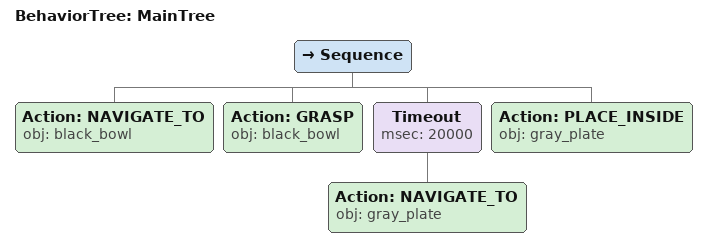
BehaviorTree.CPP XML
<root main_tree_to_execute="MainTree">
  <BehaviorTree ID="MainTree">
    <Sequence>
      <!-- Navigate to black_bowl -->
      <Action ID="NAVIGATE_TO" obj="black_bowl" />
      <!-- Grasp black_bowl -->
      <Action ID="GRASP" obj="black_bowl" />
      <!-- Timeout: NAVIGATE_TO gray_plate within 20s -->
      <Timeout msec="20000">
        <!-- Navigate to gray_plate -->
        <Action ID="NAVIGATE_TO" obj="gray_plate" />
      </Timeout>
      <!-- Place inside gray_plate -->
      <Action ID="PLACE_INSIDE" obj="gray_plate" />
    </Sequence>
  </BehaviorTree>
</root>
